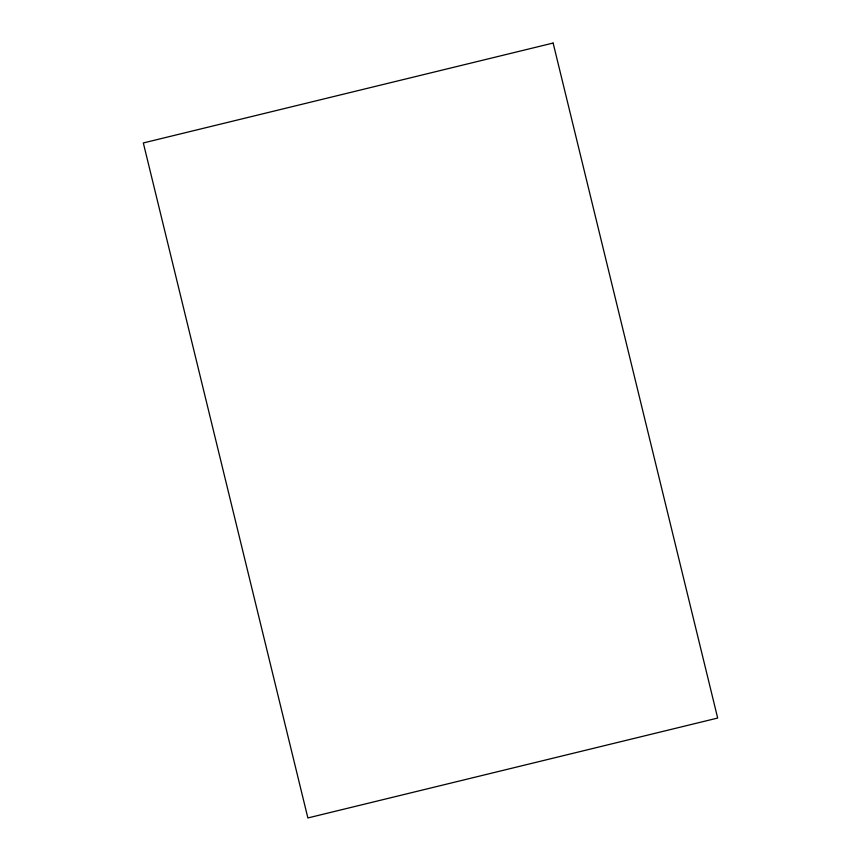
<?xml version="1.0" encoding="UTF-8"?>
<svg xmlns="http://www.w3.org/2000/svg" width="861" height="861" viewBox="0 0 861 861"><rect width="100%" height="100%" fill="white"/><g stroke="black" fill="none" stroke-linecap="round" stroke-linejoin="round"><path stroke-width="1.29" d="M553.128 43.05L143.324 142.948L307.872 817.95L717.676 718.052L553.128 43.05"/></g></svg>
